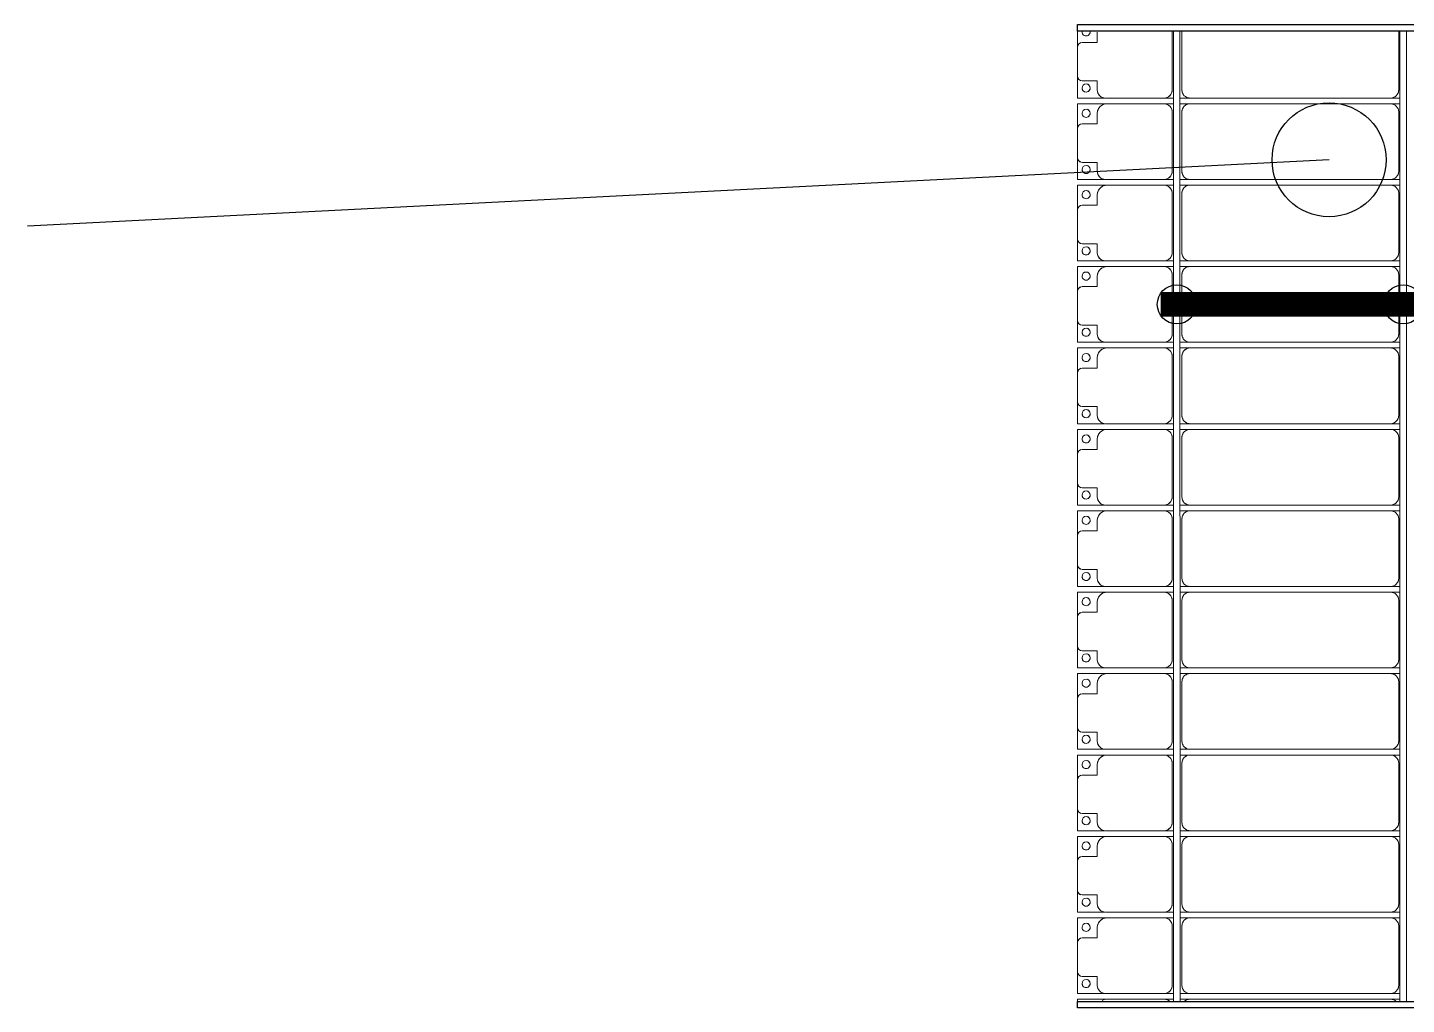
# Model space of a CAD drawing. Header units: millimetres. Extents: x -248177 to 167033, y 156986 to 268923.
# Drawn here: x -236168 to -227704, y 252440 to 258440 of the extents above; entities that cross this region are included whole.
import ezdxf

# ---------------------------------------------------------------- set-up
doc = ezdxf.new("R2010")
doc.units = ezdxf.units.MM
for name, color, linetype, lineweight in [('A-DETL-MBND', 5, 'Continuous', 9), ('A-GENM', 13, 'Continuous', 9), ('S-BEAM', 12, 'Continuous', 9)]:
    doc.layers.add(name, color=color, linetype=linetype, lineweight=lineweight)
for name, color, linetype in [('GC-BICH NEO', 6, 'Continuous'), ('GC-DAY NEO', 5, 'Continuous'), ('GC-HOP 40x60 GIA CUONG', 1, 'Continuous')]:
    doc.layers.add(name, color=color, linetype=linetype)

# ---------------------------------------------------------------- blocks, each defined once
blk = doc.blocks.new('Dải phao đi lại kèm đỡ invester - DẢI PHAO ĐI LẠI-17505-BỐ TRÍ KHUNG KẾT CẤU BÈ PIN 02')
at = {"layer": 'A-DETL-MBND', "color": 8}
for p, q in [((2673.4, 660.3), (2311.7, 660.3)), ((2723.4, 667.8), (2723.4, 610.3)), ((2723.4, 667.8), (2723.4, 610.3)), ((2723.4, -620.3), (2723.4, 610.3)), ((2758.4, 610.3), (2758.4, 667.8)), ((2758.4, 610.3), (2758.4, 667.8)), ((2758.4, 610.3), (2758.4, -620.3)), ((3173.4, 660.3), (2808.4, 660.3)), ((3223.4, 667.8), (3223.4, 610.3)), ((3223.4, 667.8), (3223.4, 610.3)), ((3223.4, -620.3), (3223.4, 610.3)), ((3258.4, 610.3), (3258.4, 667.8)), ((3258.4, 610.3), (3258.4, 667.8)), ((3258.4, 610.3), (3258.4, -620.3)), ((3673.4, 660.3), (3308.4, 660.3)), ((3723.4, 667.8), (3723.4, 610.3)), ((3723.4, 667.8), (3723.4, 610.3)), ((3723.4, -620.3), (3723.4, 610.3)), ((3758.4, 610.3), (3758.4, 667.8)), ((3758.4, 610.3), (3758.4, 667.8)), ((3758.4, 610.3), (3758.4, -620.3)), ((4173.4, 660.3), (3808.4, 660.3)), ((4223.4, 667.8), (4223.4, 610.3)), ((4223.4, 667.8), (4223.4, 610.3)), ((4223.4, -620.3), (4223.4, 610.3)), ((4258.4, 610.3), (4258.4, 667.8)), ((4258.4, 610.3), (4258.4, 667.8)), ((4258.4, 610.3), (4258.4, -620.3)), ((4673.4, 660.3), (4308.4, 660.3)), ((4723.4, 667.8), (4723.4, 610.3)), ((4723.4, 667.8), (4723.4, 610.3)), ((4723.4, -620.3), (4723.4, 610.3)), ((4758.4, 610.3), (4758.4, 667.8)), ((4758.4, 610.3), (4758.4, 667.8)), ((4758.4, 610.3), (4758.4, -620.3)), ((5173.4, 660.3), (4808.4, 660.3)), ((5223.4, 667.8), (5223.4, 610.3)), ((5223.4, 667.8), (5223.4, 610.3)), ((5223.4, -620.3), (5223.4, 610.3)), ((5258.4, 610.3), (5258.4, 667.8)), ((5258.4, 610.3), (5258.4, 667.8)), ((5258.4, 610.3), (5258.4, -620.3)), ((5673.4, 660.3), (5308.4, 660.3)), ((5723.4, 667.8), (5723.4, 610.3)), ((5723.4, 667.8), (5723.4, 610.3)), ((5723.4, -620.3), (5723.4, 610.3)), ((5758.4, 610.3), (5758.4, 667.8)), ((5758.4, 610.3), (5758.4, 667.8)), ((5758.4, 610.3), (5758.4, -620.3)), ((6173.4, 660.3), (5808.4, 660.3)), ((6223.4, 667.8), (6223.4, 610.3)), ((6223.4, 667.8), (6223.4, 610.3)), ((6223.4, -620.3), (6223.4, 610.3)), ((6258.4, 610.3), (6258.4, 667.8)), ((6258.4, 610.3), (6258.4, 667.8)), ((6258.4, 610.3), (6258.4, -620.3)), ((6673.4, 660.3), (6308.4, 660.3)), ((6723.4, 667.8), (6723.4, 610.3)), ((6723.4, 667.8), (6723.4, 610.3)), ((6723.4, -620.3), (6723.4, 610.3)), ((6758.4, 610.3), (6758.4, 667.8)), ((6758.4, 610.3), (6758.4, 667.8)), ((6758.4, 610.3), (6758.4, -620.3)), ((7173.4, 660.3), (6808.4, 660.3)), ((7223.4, 667.8), (7223.4, 610.3)), ((7223.4, 667.8), (7223.4, 610.3)), ((7223.4, -620.3), (7223.4, 610.3)), ((7258.4, 610.3), (7258.4, 667.8)), ((7258.4, 610.3), (7258.4, 667.8)), ((7258.4, 610.3), (7258.4, -620.3)), ((7673.4, 660.3), (7308.4, 660.3)), ((7723.4, 667.8), (7723.4, 610.3)), ((7723.4, 667.8), (7723.4, 610.3)), ((7723.4, -620.3), (7723.4, 610.3)), ((7758.4, 610.3), (7758.4, 667.8)), ((7758.4, 610.3), (7758.4, 667.8)), ((7758.4, 610.3), (7758.4, -620.3)), ((8173.4, 660.3), (7808.4, 660.3)), ((8223.4, 667.8), (8223.4, 610.3)), ((8223.4, 667.8), (8223.4, 610.3)), ((8223.4, -620.3), (8223.4, 610.3)), ((8258.4, 610.3), (8258.4, 667.8)), ((8258.4, 610.3), (8258.4, 667.8)), ((8258.4, 610.3), (8258.4, -620.3)), ((2311.7, -670.3), (2673.4, -670.3)), ((2723.4, -620.3), (2723.4, -682.2)), ((2723.4, -620.3), (2723.4, -682.2)), ((2758.4, -682.2), (2758.4, -620.3)), ((2758.4, -682.2), (2758.4, -620.3)), ((2808.4, -670.3), (3173.4, -670.3)), ((3223.4, -620.3), (3223.4, -682.2)), ((3223.4, -620.3), (3223.4, -682.2)), ((3258.4, -682.2), (3258.4, -620.3)), ((3258.4, -682.2), (3258.4, -620.3)), ((3308.4, -670.3), (3673.4, -670.3)), ((3723.4, -620.3), (3723.4, -682.2)), ((3723.4, -620.3), (3723.4, -682.2)), ((3758.4, -682.2), (3758.4, -620.3)), ((3758.4, -682.2), (3758.4, -620.3)), ((3808.4, -670.3), (4173.4, -670.3)), ((4223.4, -620.3), (4223.4, -682.2)), ((4223.4, -620.3), (4223.4, -682.2)), ((4258.4, -682.2), (4258.4, -620.3)), ((4258.4, -682.2), (4258.4, -620.3)), ((4308.4, -670.3), (4673.4, -670.3)), ((4723.4, -620.3), (4723.4, -682.2)), ((4723.4, -620.3), (4723.4, -682.2)), ((4758.4, -682.2), (4758.4, -620.3)), ((4758.4, -682.2), (4758.4, -620.3)), ((4808.4, -670.3), (5173.4, -670.3)), ((5223.4, -620.3), (5223.4, -682.2)), ((5223.4, -620.3), (5223.4, -682.2)), ((5258.4, -682.2), (5258.4, -620.3)), ((5258.4, -682.2), (5258.4, -620.3)), ((5308.4, -670.3), (5673.4, -670.3)), ((5723.4, -620.3), (5723.4, -682.2)), ((5723.4, -620.3), (5723.4, -682.2)), ((5758.4, -682.2), (5758.4, -620.3)), ((5758.4, -682.2), (5758.4, -620.3)), ((5808.4, -670.3), (6173.4, -670.3)), ((6223.4, -620.3), (6223.4, -682.2)), ((6223.4, -620.3), (6223.4, -682.2)), ((6258.4, -682.2), (6258.4, -620.3)), ((6258.4, -682.2), (6258.4, -620.3)), ((6308.4, -670.3), (6673.4, -670.3)), ((6723.4, -620.3), (6723.4, -682.2)), ((6723.4, -620.3), (6723.4, -682.2)), ((6758.4, -682.2), (6758.4, -620.3)), ((6758.4, -682.2), (6758.4, -620.3)), ((6808.4, -670.3), (7173.4, -670.3)), ((7223.4, -620.3), (7223.4, -682.2)), ((7223.4, -620.3), (7223.4, -682.2)), ((7258.4, -682.2), (7258.4, -620.3)), ((7258.4, -682.2), (7258.4, -620.3)), ((7308.4, -670.3), (7673.4, -670.3)), ((7723.4, -620.3), (7723.4, -682.2)), ((7723.4, -620.3), (7723.4, -682.2)), ((7758.4, -682.2), (7758.4, -620.3)), ((7758.4, -682.2), (7758.4, -620.3)), ((7808.4, -670.3), (8173.4, -670.3)), ((8223.4, -620.3), (8223.4, -682.2)), ((8223.4, -620.3), (8223.4, -682.2)), ((8258.4, -682.2), (8258.4, -620.3)), ((8258.4, -682.2), (8258.4, -620.3)), ((2673.4, -729.7), (2311.7, -729.7)), ((2723.4, -722.2), (2723.4, -779.7)), ((2723.4, -722.2), (2723.4, -779.7)), ((2758.4, -779.7), (2758.4, -722.2)), ((2758.4, -779.7), (2758.4, -722.2)), ((3173.4, -729.7), (2808.4, -729.7)), ((3223.4, -722.2), (3223.4, -779.7)), ((3223.4, -722.2), (3223.4, -779.7)), ((3258.4, -779.7), (3258.4, -722.2)), ((3258.4, -779.7), (3258.4, -722.2)), ((3673.4, -729.7), (3308.4, -729.7)), ((3723.4, -722.2), (3723.4, -779.7)), ((3723.4, -722.2), (3723.4, -779.7)), ((3758.4, -779.7), (3758.4, -722.2)), ((3758.4, -779.7), (3758.4, -722.2)), ((4173.4, -729.7), (3808.4, -729.7)), ((4223.4, -722.2), (4223.4, -779.7)), ((4223.4, -722.2), (4223.4, -779.7)), ((4258.4, -779.7), (4258.4, -722.2)), ((4258.4, -779.7), (4258.4, -722.2)), ((4673.4, -729.7), (4308.4, -729.7)), ((4723.4, -722.2), (4723.4, -779.7)), ((4723.4, -722.2), (4723.4, -779.7)), ((4758.4, -779.7), (4758.4, -722.2)), ((4758.4, -779.7), (4758.4, -722.2)), ((5173.4, -729.7), (4808.4, -729.7)), ((5223.4, -722.2), (5223.4, -779.7)), ((5223.4, -722.2), (5223.4, -779.7)), ((5258.4, -779.7), (5258.4, -722.2)), ((5258.4, -779.7), (5258.4, -722.2)), ((5673.4, -729.7), (5308.4, -729.7)), ((5723.4, -722.2), (5723.4, -779.7)), ((5723.4, -722.2), (5723.4, -779.7)), ((5758.4, -779.7), (5758.4, -722.2)), ((5758.4, -779.7), (5758.4, -722.2)), ((6173.4, -729.7), (5808.4, -729.7)), ((6223.4, -722.2), (6223.4, -779.7)), ((6223.4, -722.2), (6223.4, -779.7)), ((6258.4, -779.7), (6258.4, -722.2)), ((6258.4, -779.7), (6258.4, -722.2)), ((6673.4, -729.7), (6308.4, -729.7)), ((6723.4, -722.2), (6723.4, -779.7)), ((6723.4, -722.2), (6723.4, -779.7)), ((6758.4, -779.7), (6758.4, -722.2)), ((6758.4, -779.7), (6758.4, -722.2)), ((7173.4, -729.7), (6808.4, -729.7)), ((7223.4, -722.2), (7223.4, -779.7)), ((7223.4, -722.2), (7223.4, -779.7)), ((7258.4, -779.7), (7258.4, -722.2)), ((7258.4, -779.7), (7258.4, -722.2)), ((7673.4, -729.7), (7308.4, -729.7)), ((7723.4, -722.2), (7723.4, -779.7)), ((7723.4, -722.2), (7723.4, -779.7)), ((7758.4, -779.7), (7758.4, -722.2)), ((7758.4, -779.7), (7758.4, -722.2)), ((8173.4, -729.7), (7808.4, -729.7)), ((8223.4, -722.2), (8223.4, -779.7)), ((8223.4, -722.2), (8223.4, -779.7)), ((8258.4, -779.7), (8258.4, -722.2)), ((8258.4, -779.7), (8258.4, -722.2)), ((2723.4, -1139.7), (2723.4, -779.7)), ((2758.4, -779.7), (2758.4, -1129.7)), ((3223.4, -1139.7), (3223.4, -779.7)), ((3258.4, -779.7), (3258.4, -1129.7)), ((3723.4, -1139.7), (3723.4, -779.7)), ((3758.4, -779.7), (3758.4, -1129.7)), ((4223.4, -1139.7), (4223.4, -779.7)), ((4258.4, -779.7), (4258.4, -1129.7)), ((4723.4, -1139.7), (4723.4, -779.7)), ((4758.4, -779.7), (4758.4, -1129.7)), ((5223.4, -1139.7), (5223.4, -779.7)), ((5258.4, -779.7), (5258.4, -1129.7)), ((5723.4, -1139.7), (5723.4, -779.7)), ((5758.4, -779.7), (5758.4, -1129.7)), ((6223.4, -1139.7), (6223.4, -779.7)), ((6258.4, -779.7), (6258.4, -1129.7)), ((6723.4, -1139.7), (6723.4, -779.7)), ((6758.4, -779.7), (6758.4, -1129.7)), ((7223.4, -1139.7), (7223.4, -779.7)), ((7258.4, -779.7), (7258.4, -1129.7)), ((7723.4, -1139.7), (7723.4, -779.7)), ((7758.4, -779.7), (7758.4, -1129.7)), ((8223.4, -1139.7), (8223.4, -779.7)), ((8258.4, -779.7), (8258.4, -1129.7)), ((2723.4, -1143.5), (2723.4, -1312.2)), ((2723.4, -1312.2), (2723.4, -1143.5)), ((2758.4, -1312.2), (2758.4, -1129.7)), ((2758.4, -1129.7), (2758.4, -1312.2)), ((3223.4, -1143.5), (3223.4, -1312.2)), ((3223.4, -1312.2), (3223.4, -1143.5)), ((3258.4, -1312.2), (3258.4, -1129.7)), ((3258.4, -1129.7), (3258.4, -1312.2)), ((3723.4, -1143.5), (3723.4, -1312.2)), ((3723.4, -1312.2), (3723.4, -1143.5)), ((3758.4, -1312.2), (3758.4, -1129.7)), ((3758.4, -1129.7), (3758.4, -1312.2)), ((4223.4, -1143.5), (4223.4, -1312.2)), ((4223.4, -1312.2), (4223.4, -1143.5)), ((4258.4, -1312.2), (4258.4, -1129.7)), ((4258.4, -1129.7), (4258.4, -1312.2)), ((4723.4, -1143.5), (4723.4, -1312.2)), ((4723.4, -1312.2), (4723.4, -1143.5)), ((4758.4, -1312.2), (4758.4, -1129.7)), ((4758.4, -1129.7), (4758.4, -1312.2)), ((5223.4, -1143.5), (5223.4, -1312.2)), ((5223.4, -1312.2), (5223.4, -1143.5)), ((5258.4, -1312.2), (5258.4, -1129.7)), ((5258.4, -1129.7), (5258.4, -1312.2)), ((5723.4, -1143.5), (5723.4, -1312.2)), ((5723.4, -1312.2), (5723.4, -1143.5)), ((5758.4, -1312.2), (5758.4, -1129.7)), ((5758.4, -1129.7), (5758.4, -1312.2)), ((6223.4, -1143.5), (6223.4, -1312.2)), ((6223.4, -1312.2), (6223.4, -1143.5)), ((6258.4, -1312.2), (6258.4, -1129.7)), ((6258.4, -1129.7), (6258.4, -1312.2)), ((6723.4, -1143.6), (6723.4, -1312.2)), ((6723.4, -1312.2), (6723.4, -1143.6)), ((6758.4, -1312.2), (6758.4, -1129.7)), ((6758.4, -1129.7), (6758.4, -1312.2)), ((7223.4, -1143.6), (7223.4, -1312.2)), ((7223.4, -1312.2), (7223.4, -1143.6)), ((7258.4, -1312.2), (7258.4, -1129.7)), ((7258.4, -1129.7), (7258.4, -1312.2)), ((7723.4, -1143.6), (7723.4, -1312.2)), ((7723.4, -1312.2), (7723.4, -1143.6)), ((7758.4, -1312.2), (7758.4, -1129.7)), ((7758.4, -1129.7), (7758.4, -1312.2)), ((8223.4, -1143.6), (8223.4, -1312.2)), ((8223.4, -1312.2), (8223.4, -1143.6)), ((8258.4, -1312.2), (8258.4, -1129.7)), ((8258.4, -1129.7), (8258.4, -1312.2)), ((2318.4, -1189.7), (2381.8, -1189.7)), ((2381.8, -1189.7), (2381.8, -1282.2)), ((2618.2, -1282.2), (2618.2, -1189.7)), ((2618.2, -1189.7), (2673.4, -1189.7)), ((2818.4, -1189.7), (2881.8, -1189.7)), ((2881.8, -1189.7), (2881.8, -1282.2)), ((3118.2, -1282.2), (3118.2, -1189.7)), ((3118.2, -1189.7), (3173.4, -1189.7)), ((3318.4, -1189.7), (3381.8, -1189.7)), ((3381.8, -1189.7), (3381.8, -1282.2)), ((3618.2, -1282.2), (3618.2, -1189.7)), ((3618.2, -1189.7), (3673.4, -1189.7)), ((3818.4, -1189.7), (3881.8, -1189.7)), ((3881.8, -1189.7), (3881.8, -1282.2)), ((4118.2, -1282.2), (4118.2, -1189.7)), ((4118.2, -1189.7), (4173.4, -1189.7)), ((4318.4, -1189.7), (4381.8, -1189.7)), ((4381.8, -1189.7), (4381.8, -1282.2)), ((4618.2, -1282.2), (4618.2, -1189.7)), ((4618.2, -1189.7), (4673.4, -1189.7)), ((4818.4, -1189.7), (4881.8, -1189.7)), ((4881.8, -1189.7), (4881.8, -1282.2)), ((5118.2, -1282.2), (5118.2, -1189.7)), ((5118.2, -1189.7), (5173.4, -1189.7)), ((5318.4, -1189.7), (5381.8, -1189.7)), ((5381.8, -1189.7), (5381.8, -1282.2)), ((5618.2, -1282.2), (5618.2, -1189.7)), ((5618.2, -1189.7), (5673.4, -1189.7)), ((5818.4, -1189.7), (5881.8, -1189.7)), ((5881.8, -1189.7), (5881.8, -1282.2)), ((6118.2, -1282.2), (6118.2, -1189.7)), ((6118.2, -1189.7), (6173.4, -1189.7)), ((6318.4, -1189.7), (6381.8, -1189.7)), ((6381.8, -1189.7), (6381.8, -1282.2)), ((6618.2, -1282.2), (6618.2, -1189.7)), ((6618.2, -1189.7), (6673.4, -1189.7)), ((6818.4, -1189.7), (6881.8, -1189.7)), ((6881.8, -1189.7), (6881.8, -1282.2)), ((7118.2, -1282.2), (7118.2, -1189.7)), ((7118.2, -1189.7), (7173.4, -1189.7)), ((7318.4, -1189.7), (7381.8, -1189.7)), ((7381.8, -1189.7), (7381.8, -1282.2)), ((7618.2, -1282.2), (7618.2, -1189.7)), ((7618.2, -1189.7), (7673.4, -1189.7)), ((7818.4, -1189.7), (7881.8, -1189.7)), ((7881.8, -1189.7), (7881.8, -1282.2)), ((8118.2, -1282.2), (8118.2, -1189.7)), ((8118.2, -1189.7), (8173.4, -1189.7)), ((2411.8, -1312.2), (2311.7, -1312.2)), ((2311.7, -1312.2), (2411.8, -1312.2)), ((2411.8, -1312.2), (2588.2, -1312.2)), ((2723.4, -1312.2), (2588.2, -1312.2)), ((2588.2, -1312.2), (2723.4, -1312.2)), ((2911.8, -1312.2), (2758.4, -1312.2)), ((2758.4, -1312.2), (2911.8, -1312.2)), ((2911.8, -1312.2), (3088.2, -1312.2)), ((3223.4, -1312.2), (3088.2, -1312.2)), ((3088.2, -1312.2), (3223.4, -1312.2)), ((3411.8, -1312.2), (3258.4, -1312.2)), ((3258.4, -1312.2), (3411.8, -1312.2)), ((3411.8, -1312.2), (3588.2, -1312.2)), ((3723.4, -1312.2), (3588.2, -1312.2)), ((3588.2, -1312.2), (3723.4, -1312.2)), ((3911.8, -1312.2), (3758.4, -1312.2)), ((3758.4, -1312.2), (3911.8, -1312.2)), ((3911.8, -1312.2), (4088.2, -1312.2)), ((4223.4, -1312.2), (4088.2, -1312.2)), ((4088.2, -1312.2), (4223.4, -1312.2)), ((4411.8, -1312.2), (4258.4, -1312.2)), ((4258.4, -1312.2), (4411.8, -1312.2)), ((4411.8, -1312.2), (4588.2, -1312.2)), ((4723.4, -1312.2), (4588.2, -1312.2)), ((4588.2, -1312.2), (4723.4, -1312.2)), ((4911.8, -1312.2), (4758.4, -1312.2)), ((4758.4, -1312.2), (4911.8, -1312.2)), ((4911.8, -1312.2), (5088.2, -1312.2)), ((5223.4, -1312.2), (5088.2, -1312.2)), ((5088.2, -1312.2), (5223.4, -1312.2)), ((5411.8, -1312.2), (5258.4, -1312.2)), ((5258.4, -1312.2), (5411.8, -1312.2)), ((5411.8, -1312.2), (5588.2, -1312.2)), ((5723.4, -1312.2), (5592.8, -1312.2)), ((5592.8, -1312.2), (5723.4, -1312.2)), ((5911.8, -1312.2), (5758.4, -1312.2)), ((5758.4, -1312.2), (5911.8, -1312.2)), ((5911.8, -1312.2), (6088.2, -1312.2)), ((6223.4, -1312.2), (6088.2, -1312.2)), ((6088.2, -1312.2), (6223.4, -1312.2)), ((6411.8, -1312.2), (6258.4, -1312.2)), ((6258.4, -1312.2), (6411.8, -1312.2)), ((6411.8, -1312.2), (6588.2, -1312.2)), ((6723.4, -1312.2), (6588.2, -1312.2)), ((6588.2, -1312.2), (6723.4, -1312.2)), ((6911.8, -1312.2), (6758.4, -1312.2)), ((6758.4, -1312.2), (6911.8, -1312.2)), ((6911.8, -1312.2), (7088.2, -1312.2)), ((7223.4, -1312.2), (7088.2, -1312.2)), ((7088.2, -1312.2), (7223.4, -1312.2)), ((7411.8, -1312.2), (7258.4, -1312.2)), ((7258.4, -1312.2), (7411.8, -1312.2)), ((7411.8, -1312.2), (7588.2, -1312.2)), ((7723.4, -1312.2), (7588.2, -1312.2)), ((7588.2, -1312.2), (7723.4, -1312.2)), ((7911.8, -1312.2), (7758.4, -1312.2)), ((7758.4, -1312.2), (7911.8, -1312.2)), ((7911.8, -1312.2), (8088.2, -1312.2)), ((8223.4, -1312.2), (8088.2, -1312.2)), ((8088.2, -1312.2), (8223.4, -1312.2)), ((8271.7, -1312.2), (8258.4, -1312.2)), ((8258.4, -1312.2), (8271.7, -1312.2))]:
    blk.add_line(p, q, dxfattribs=at)
for centre, radius, start, end in [((2673.4, 610.3), 50, 360, 90), ((2673.4, 610.3), 50, 60, 90), ((2673.4, 610.3), 50, 15, 30), ((2808.4, 610.3), 50, 90, 180), ((2808.4, 610.3), 50, 150, 180), ((2808.4, 610.3), 50, 105, 120), ((3173.4, 610.3), 50, 360, 90), ((3173.4, 610.3), 50, 60, 90), ((3173.4, 610.3), 50, 15, 30), ((3308.4, 610.3), 50, 90, 180), ((3308.4, 610.3), 50, 150, 180), ((3308.4, 610.3), 50, 105, 120), ((3673.4, 610.3), 50, 360, 90), ((3673.4, 610.3), 50, 60, 90), ((3673.4, 610.3), 50, 15, 30), ((3808.4, 610.3), 50, 90, 180), ((3808.4, 610.3), 50, 150, 180), ((3808.4, 610.3), 50, 105, 120), ((4173.4, 610.3), 50, 360, 90), ((4173.4, 610.3), 50, 60, 90), ((4173.4, 610.3), 50, 15, 30), ((4308.4, 610.3), 50, 90, 180), ((4308.4, 610.3), 50, 150, 180), ((4308.4, 610.3), 50, 105, 120), ((4673.4, 610.3), 50, 360, 90), ((4673.4, 610.3), 50, 60, 90), ((4673.4, 610.3), 50, 15, 30), ((4808.4, 610.3), 50, 90, 180), ((4808.4, 610.3), 50, 150, 180), ((4808.4, 610.3), 50, 105, 120), ((5173.4, 610.3), 50, 360, 90), ((5173.4, 610.3), 50, 60, 90), ((5173.4, 610.3), 50, 15, 30), ((5308.4, 610.3), 50, 90, 180), ((5308.4, 610.3), 50, 150, 180), ((5308.4, 610.3), 50, 105, 120), ((5673.4, 610.3), 50, 360, 90), ((5673.4, 610.3), 50, 60, 90), ((5673.4, 610.3), 50, 15, 30), ((5808.4, 610.3), 50, 90, 180), ((5808.4, 610.3), 50, 150, 180), ((5808.4, 610.3), 50, 105, 120), ((6173.4, 610.3), 50, 360, 90), ((6173.4, 610.3), 50, 60, 90), ((6173.4, 610.3), 50, 15, 30), ((6308.4, 610.3), 50, 90, 180), ((6308.4, 610.3), 50, 150, 180), ((6308.4, 610.3), 50, 105, 120), ((6673.4, 610.3), 50, 360, 90), ((6673.4, 610.3), 50, 60, 90), ((6673.4, 610.3), 50, 15, 30), ((6808.4, 610.3), 50, 90, 180), ((6808.4, 610.3), 50, 150, 180), ((6808.4, 610.3), 50, 105, 120), ((7173.4, 610.3), 50, 360, 90), ((7173.4, 610.3), 50, 60, 90), ((7173.4, 610.3), 50, 15, 30), ((7308.4, 610.3), 50, 90, 180), ((7308.4, 610.3), 50, 150, 180), ((7308.4, 610.3), 50, 105, 120), ((7673.4, 610.3), 50, 360, 90), ((7673.4, 610.3), 50, 60, 90), ((7673.4, 610.3), 50, 15, 30), ((7808.4, 610.3), 50, 90, 180), ((7808.4, 610.3), 50, 150, 180), ((7808.4, 610.3), 50, 105, 120), ((8173.4, 610.3), 50, 360, 90), ((8173.4, 610.3), 50, 60, 90), ((8173.4, 610.3), 50, 15, 30), ((8308.4, 610.3), 50, 135, 180), ((8308.4, 610.3), 50, 150, 180), ((2673.4, -620.3), 50, 270, 0), ((2673.4, -620.3), 50, 270, 300), ((2673.4, -620.3), 50, 330, 0), ((2808.4, -620.3), 50, 180, 270), ((2808.4, -620.3), 50, 195, 225), ((2808.4, -620.3), 50, 240, 270), ((3173.4, -620.3), 50, 270, 0), ((3173.4, -620.3), 50, 270, 300), ((3173.4, -620.3), 50, 330, 0), ((3308.4, -620.3), 50, 180, 270), ((3308.4, -620.3), 50, 195, 225), ((3308.4, -620.3), 50, 240, 270), ((3673.4, -620.3), 50, 270, 0), ((3673.4, -620.3), 50, 270, 300), ((3673.4, -620.3), 50, 330, 0), ((3808.4, -620.3), 50, 180, 270), ((3808.4, -620.3), 50, 195, 225), ((3808.4, -620.3), 50, 240, 255), ((3808.4, -620.3), 50, 257.67421, 270), ((4173.4, -620.3), 50, 270, 0), ((4173.4, -620.3), 50, 270, 300), ((4173.4, -620.3), 50, 330, 0), ((4308.4, -620.3), 50, 180, 270), ((4308.4, -620.3), 50, 195, 225), ((4308.4, -620.3), 50, 240, 270), ((4673.4, -620.3), 50, 270, 360), ((4673.4, -620.3), 50, 270, 300), ((4673.4, -620.3), 50, 330, 0), ((4808.4, -620.3), 50, 180, 270), ((4808.4, -620.3), 50, 195, 225), ((4808.4, -620.3), 50, 240, 270), ((5173.4, -620.3), 50, 270, 0), ((5173.4, -620.3), 50, 270, 300), ((5173.4, -620.3), 50, 330, 0), ((5308.4, -620.3), 50, 180, 270), ((5308.4, -620.3), 50, 195, 225), ((5308.4, -620.3), 50, 240, 270), ((5673.4, -620.3), 50, 270, 0), ((5673.4, -620.3), 50, 270, 300), ((5673.4, -620.3), 50, 330, 0), ((5808.4, -620.3), 50, 180, 270), ((5808.4, -620.3), 50, 195, 225), ((5808.4, -620.3), 50, 240, 270), ((6173.4, -620.3), 50, 270, 0), ((6173.4, -620.3), 50, 270, 300), ((6173.4, -620.3), 50, 330, 0), ((6308.4, -620.3), 50, 180, 270), ((6308.4, -620.3), 50, 195, 225), ((6308.4, -620.3), 50, 240, 270), ((6673.4, -620.3), 50, 270, 0), ((6673.4, -620.3), 50, 270, 300), ((6673.4, -620.3), 50, 330, 0), ((6808.4, -620.3), 50, 180, 270), ((6808.4, -620.3), 50, 195, 225), ((6808.4, -620.3), 50, 240, 270), ((7173.4, -620.3), 50, 270, 0), ((7173.4, -620.3), 50, 270, 300), ((7173.4, -620.3), 50, 330, 0), ((7308.4, -620.3), 50, 180, 270), ((7308.4, -620.3), 50, 195, 225), ((7308.4, -620.3), 50, 240, 270), ((7673.4, -620.3), 50, 270, 0), ((7673.4, -620.3), 50, 270, 300), ((7673.4, -620.3), 50, 330, 0), ((7808.4, -620.3), 50, 180, 270), ((7808.4, -620.3), 50, 195, 225), ((7808.4, -620.3), 50, 240, 270), ((8173.4, -620.3), 50, 270, 0), ((8173.4, -620.3), 50, 270, 300), ((8173.4, -620.3), 50, 330, 360), ((8308.4, -620.3), 50, 180, 225), ((8308.4, -620.3), 50, 195, 225), ((2673.4, -779.7), 50, 360, 90), ((2673.4, -779.7), 50, 15, 90), ((2808.4, -779.7), 50, 90, 180), ((2808.4, -779.7), 50, 90, 165), ((3173.4, -779.7), 50, 360, 90), ((3173.4, -779.7), 50, 15, 90), ((3308.4, -779.7), 50, 90, 180), ((3308.4, -779.7), 50, 90, 165), ((3673.4, -779.7), 50, 360, 90), ((3673.4, -779.7), 50, 15, 90), ((3808.4, -779.7), 50, 90, 180), ((3808.4, -779.7), 50, 90, 165), ((4173.4, -779.7), 50, 360, 90), ((4173.4, -779.7), 50, 15, 90), ((4308.4, -779.7), 50, 90, 180), ((4308.4, -779.7), 50, 90, 165), ((4673.4, -779.7), 50, 360, 90), ((4673.4, -779.7), 50, 15, 90), ((4808.4, -779.7), 50, 90, 180), ((4808.4, -779.7), 50, 90, 165), ((5173.4, -779.7), 50, 360, 90), ((5173.4, -779.7), 50, 15, 90), ((5308.4, -779.7), 50, 90, 180), ((5308.4, -779.7), 50, 90, 165), ((5673.4, -779.7), 50, 360, 90), ((5673.4, -779.7), 50, 15, 90), ((5808.4, -779.7), 50, 90, 180), ((5808.4, -779.7), 50, 90, 165), ((6173.4, -779.7), 50, 360, 90), ((6173.4, -779.7), 50, 15, 90), ((6308.4, -779.7), 50, 90, 180), ((6308.4, -779.7), 50, 90, 165), ((6673.4, -779.7), 50, 360, 90), ((6673.4, -779.7), 50, 15, 90), ((6808.4, -779.7), 50, 90, 180), ((6808.4, -779.7), 50, 90, 165), ((7173.4, -779.7), 50, 360, 90), ((7173.4, -779.7), 50, 15, 90), ((7308.4, -779.7), 50, 90, 180), ((7308.4, -779.7), 50, 90, 165), ((7673.4, -779.7), 50, 360, 90), ((7673.4, -779.7), 50, 15, 90), ((7808.4, -779.7), 50, 90, 180), ((7808.4, -779.7), 50, 90, 165), ((8173.4, -779.7), 50, 360, 90), ((8173.4, -779.7), 50, 15, 90), ((8308.4, -779.7), 50, 135, 180), ((8308.4, -779.7), 50, 135, 165), ((2673.4, -1139.7), 50, 270, 360), ((2673.4, -1139.7), 50, 270, 345), ((2818.4, -1129.7), 60, 180, 270), ((2818.4, -1129.7), 60, 210, 270), ((3173.4, -1139.7), 50, 270, 360), ((3173.4, -1139.7), 50, 270, 345), ((3318.4, -1129.7), 60, 180, 270), ((3318.4, -1129.7), 60, 210, 270), ((3673.4, -1139.7), 50, 270, 360), ((3673.4, -1139.7), 50, 270, 345), ((3818.4, -1129.7), 60, 180, 270), ((3818.4, -1129.7), 60, 210, 270), ((4173.4, -1139.7), 50, 270, 360), ((4173.4, -1139.7), 50, 270, 345), ((4318.4, -1129.7), 60, 180, 270), ((4318.4, -1129.7), 60, 210, 270), ((4673.4, -1139.7), 50, 270, 360), ((4673.4, -1139.7), 50, 270, 345), ((4818.4, -1129.7), 60, 180, 270), ((4818.4, -1129.7), 60, 210, 270), ((5173.4, -1139.7), 50, 270, 360), ((5173.4, -1139.7), 50, 270, 345), ((5318.4, -1129.7), 60, 180, 270), ((5318.4, -1129.7), 60, 210, 270), ((5673.4, -1139.7), 50, 270, 360), ((5673.4, -1139.7), 50, 270, 345), ((5818.4, -1129.7), 60, 180, 270), ((5818.4, -1129.7), 60, 210, 270), ((6173.4, -1139.7), 50, 270, 360), ((6173.4, -1139.7), 50, 270, 345), ((6318.4, -1129.7), 60, 180, 270), ((6318.4, -1129.7), 60, 210, 270), ((6673.4, -1139.7), 50, 270, 0), ((6673.4, -1139.7), 50, 270, 345), ((6818.4, -1129.7), 60, 180, 270), ((6818.4, -1129.7), 60, 210, 270), ((7173.4, -1139.7), 50, 270, 360), ((7173.4, -1139.7), 50, 270, 345), ((7318.4, -1129.7), 60, 180, 270), ((7318.4, -1129.7), 60, 210, 270), ((7673.4, -1139.7), 50, 270, 360), ((7673.4, -1139.7), 50, 270, 345), ((7818.4, -1129.7), 60, 180, 270), ((7818.4, -1129.7), 60, 210, 270), ((8173.4, -1139.7), 50, 270, 360), ((8173.4, -1139.7), 50, 270, 345), ((8318.4, -1129.7), 60, 180, 210), ((2316.8, -1258.6), 25, 90, 105), ((2316.8, -1258.6), 25, 90, 105), ((2316.8, -1258.6), 25, 270, 90), ((2316.8, -1258.6), 25, 60, 90), ((2316.8, -1258.6), 25, 270, 30), ((2661.8, -1258.6), 25, 90, 270), ((2661.8, -1258.6), 25, 180, 270), ((2661.8, -1258.6), 25, 90, 165), ((2661.8, -1258.6), 25, 270, 90), ((2661.8, -1258.6), 25, 15, 90), ((2661.8, -1258.6), 25, 270, 360), ((2816.8, -1258.6), 25, 90, 270), ((2816.8, -1258.6), 25, 180, 270), ((2816.8, -1258.6), 25, 90, 165), ((2816.8, -1258.6), 25, 270, 90), ((2816.8, -1258.6), 25, 60, 90), ((2816.8, -1258.6), 25, 270, 30), ((3161.8, -1258.6), 25, 90, 270), ((3161.8, -1258.6), 25, 180, 270), ((3161.8, -1258.6), 25, 90, 165), ((3161.8, -1258.6), 25, 270, 90), ((3161.8, -1258.6), 25, 15, 90), ((3161.8, -1258.6), 25, 270, 360), ((3316.8, -1258.6), 25, 90, 270), ((3316.8, -1258.6), 25, 180, 270), ((3316.8, -1258.6), 25, 90, 165), ((3316.8, -1258.6), 25, 270, 90), ((3316.8, -1258.6), 25, 60, 90), ((3316.8, -1258.6), 25, 270, 30), ((3661.8, -1258.6), 25, 90, 270), ((3661.8, -1258.6), 25, 180, 270), ((3661.8, -1258.6), 25, 90, 165), ((3661.8, -1258.6), 25, 270, 90), ((3661.8, -1258.6), 25, 15, 90), ((3661.8, -1258.6), 25, 270, 360), ((3816.8, -1258.6), 25, 90, 270), ((3816.8, -1258.6), 25, 180, 270), ((3816.8, -1258.6), 25, 90, 165), ((3816.8, -1258.6), 25, 270, 90), ((3816.8, -1258.6), 25, 60, 90), ((3816.8, -1258.6), 25, 270, 30), ((4161.8, -1258.6), 25, 90, 270), ((4161.8, -1258.6), 25, 180, 270), ((4161.8, -1258.6), 25, 90, 165), ((4161.8, -1258.6), 25, 270, 90), ((4161.8, -1258.6), 25, 15, 90), ((4161.8, -1258.6), 25, 270, 0), ((4316.8, -1258.6), 25, 90, 270), ((4316.8, -1258.6), 25, 180, 270), ((4316.8, -1258.6), 25, 90, 165), ((4316.8, -1258.6), 25, 270, 90), ((4316.8, -1258.6), 25, 60, 90), ((4316.8, -1258.6), 25, 270, 30), ((4661.8, -1258.6), 25, 90, 270), ((4661.8, -1258.6), 25, 180, 270), ((4661.8, -1258.6), 25, 90, 165), ((4661.8, -1258.6), 25, 270, 90), ((4661.8, -1258.6), 25, 15, 90), ((4661.8, -1258.6), 25, 270, 0), ((4816.8, -1258.6), 25, 90, 270), ((4816.8, -1258.6), 25, 180, 270), ((4816.8, -1258.6), 25, 90, 165), ((4816.8, -1258.6), 25, 270, 90), ((4816.8, -1258.6), 25, 60, 90), ((4816.8, -1258.6), 25, 270, 30), ((5161.8, -1258.6), 25, 90, 270), ((5161.8, -1258.6), 25, 180, 270), ((5161.8, -1258.6), 25, 90, 165), ((5161.8, -1258.6), 25, 270, 90), ((5161.8, -1258.6), 25, 15, 90), ((5161.8, -1258.6), 25, 270, 0), ((5316.8, -1258.6), 25, 90, 270), ((5316.8, -1258.6), 25, 180, 270), ((5316.8, -1258.6), 25, 90, 165), ((5316.8, -1258.6), 25, 270, 90), ((5316.8, -1258.6), 25, 60, 90), ((5316.8, -1258.6), 25, 270, 30), ((5661.8, -1258.6), 25, 90, 270), ((5661.8, -1258.6), 25, 180, 270), ((5661.8, -1258.6), 25, 90, 165), ((5661.8, -1258.6), 25, 270, 90), ((5661.8, -1258.6), 25, 15, 90), ((5661.8, -1258.6), 25, 270, 0), ((5816.8, -1258.6), 25, 90, 270), ((5816.8, -1258.6), 25, 180, 270), ((5816.8, -1258.6), 25, 90, 165), ((5816.8, -1258.6), 25, 270, 90), ((5816.8, -1258.6), 25, 60, 90), ((5816.8, -1258.6), 25, 270, 30), ((6161.8, -1258.6), 25, 90, 270), ((6161.8, -1258.6), 25, 180, 270), ((6161.8, -1258.6), 25, 90, 165), ((6161.8, -1258.6), 25, 270, 90), ((6161.8, -1258.6), 25, 15, 90), ((6161.8, -1258.6), 25, 270, 360), ((6316.8, -1258.6), 25, 90, 270), ((6316.8, -1258.6), 25, 180, 270), ((6316.8, -1258.6), 25, 90, 165), ((6316.8, -1258.6), 25, 270, 90), ((6316.8, -1258.6), 25, 60, 90), ((6316.8, -1258.6), 25, 270, 30), ((6661.8, -1258.6), 25, 90, 270), ((6661.8, -1258.6), 25, 180, 270), ((6661.8, -1258.6), 25, 90, 165), ((6661.8, -1258.6), 25, 270, 90), ((6661.8, -1258.6), 25, 15, 90), ((6661.8, -1258.6), 25, 270, 0), ((6816.8, -1258.6), 25, 90, 270), ((6816.8, -1258.6), 25, 180, 270), ((6816.8, -1258.6), 25, 90, 165), ((6816.8, -1258.6), 25, 270, 90), ((6816.8, -1258.6), 25, 60, 90), ((6816.8, -1258.6), 25, 270, 30), ((7161.8, -1258.6), 25, 90, 270), ((7161.8, -1258.6), 25, 180, 270), ((7161.8, -1258.6), 25, 90, 165), ((7161.8, -1258.6), 25, 270, 90), ((7161.8, -1258.6), 25, 15, 90), ((7161.8, -1258.6), 25, 270, 0), ((7316.8, -1258.6), 25, 90, 270), ((7316.8, -1258.6), 25, 180, 270), ((7316.8, -1258.6), 25, 90, 165), ((7316.8, -1258.6), 25, 270, 90), ((7316.8, -1258.6), 25, 60, 90), ((7316.8, -1258.6), 25, 270, 30), ((7661.8, -1258.6), 25, 90, 270), ((7661.8, -1258.6), 25, 180, 270), ((7661.8, -1258.6), 25, 90, 165), ((7661.8, -1258.6), 25, 270, 90), ((7661.8, -1258.6), 25, 15, 90), ((7661.8, -1258.6), 25, 270, 0), ((7816.8, -1258.6), 25, 90, 270), ((7816.8, -1258.6), 25, 180, 270), ((7816.8, -1258.6), 25, 90, 165), ((7816.8, -1258.6), 25, 270, 90), ((7816.8, -1258.6), 25, 60, 90), ((7816.8, -1258.6), 25, 270, 30), ((8161.8, -1258.6), 25, 90, 270), ((8161.8, -1258.6), 25, 180, 270), ((8161.8, -1258.6), 25, 90, 165), ((8161.8, -1258.6), 25, 270, 90), ((8161.8, -1258.6), 25, 15, 90), ((8161.8, -1258.6), 25, 270, 0), ((2316.8, -1258.6), 25, 255, 270), ((2316.8, -1258.6), 25, 255, 270), ((2411.8, -1282.2), 30, 180, 270), ((2411.8, -1282.2), 30, 195, 225), ((2411.8, -1282.2), 30, 195, 255), ((2411.8, -1282.2), 30, 195, 225), ((2588.2, -1282.2), 30, 270, 0), ((2588.2, -1282.2), 30, 285, 345), ((2588.2, -1282.2), 30, 285, 300), ((2588.2, -1282.2), 30, 285, 300), ((2588.2, -1282.2), 30, 315, 345), ((2588.2, -1282.2), 30, 315, 345), ((2911.8, -1282.2), 30, 180, 270), ((2911.8, -1282.2), 30, 195, 225), ((2911.8, -1282.2), 30, 195, 255), ((2911.8, -1282.2), 30, 195, 225), ((3088.2, -1282.2), 30, 270, 0), ((3088.2, -1282.2), 30, 285, 345), ((3088.2, -1282.2), 30, 285, 300), ((3088.2, -1282.2), 30, 285, 300), ((3088.2, -1282.2), 30, 315, 345), ((3088.2, -1282.2), 30, 315, 345), ((3411.8, -1282.2), 30, 180, 270), ((3411.8, -1282.2), 30, 195, 225), ((3411.8, -1282.2), 30, 195, 255), ((3411.8, -1282.2), 30, 195, 225), ((3588.2, -1282.2), 30, 270, 360), ((3588.2, -1282.2), 30, 285, 345), ((3588.2, -1282.2), 30, 285, 300), ((3588.2, -1282.2), 30, 285, 300), ((3588.2, -1282.2), 30, 315, 345), ((3588.2, -1282.2), 30, 315, 345), ((3911.8, -1282.2), 30, 180, 270), ((3911.8, -1282.2), 30, 195, 225), ((3911.8, -1282.2), 30, 195, 255), ((3911.8, -1282.2), 30, 195, 225), ((4088.2, -1282.2), 30, 270, 0), ((4088.2, -1282.2), 30, 285, 345), ((4088.2, -1282.2), 30, 285, 300), ((4088.2, -1282.2), 30, 285, 300), ((4088.2, -1282.2), 30, 315, 345), ((4088.2, -1282.2), 30, 315, 345), ((4411.8, -1282.2), 30, 180, 270), ((4411.8, -1282.2), 30, 195, 225), ((4411.8, -1282.2), 30, 195, 255), ((4411.8, -1282.2), 30, 195, 225), ((4588.2, -1282.2), 30, 270, 0), ((4588.2, -1282.2), 30, 285, 345), ((4588.2, -1282.2), 30, 285, 300), ((4588.2, -1282.2), 30, 285, 300), ((4588.2, -1282.2), 30, 315, 345), ((4588.2, -1282.2), 30, 315, 345), ((4911.8, -1282.2), 30, 180, 270), ((4911.8, -1282.2), 30, 195, 225), ((4911.8, -1282.2), 30, 195, 255), ((4911.8, -1282.2), 30, 195, 225), ((5088.2, -1282.2), 30, 270, 360), ((5088.2, -1282.2), 30, 285, 345), ((5088.2, -1282.2), 30, 285, 300), ((5088.2, -1282.2), 30, 285, 300), ((5088.2, -1282.2), 30, 315, 345), ((5088.2, -1282.2), 30, 315, 345), ((5411.8, -1282.2), 30, 180, 270), ((5411.8, -1282.2), 30, 195, 225), ((5411.8, -1282.2), 30, 195, 255), ((5411.8, -1282.2), 30, 195, 225), ((5588.2, -1282.2), 30, 270, 0), ((5588.2, -1282.2), 30, 278.8584, 345), ((5588.2, -1282.2), 30, 278.8584, 300), ((5588.2, -1282.2), 30, 278.8584, 300), ((5588.2, -1282.2), 30, 315, 345), ((5588.2, -1282.2), 30, 315, 345), ((5911.8, -1282.2), 30, 180, 270), ((5911.8, -1282.2), 30, 195, 225), ((5911.8, -1282.2), 30, 195, 255), ((5911.8, -1282.2), 30, 195, 225), ((6088.2, -1282.2), 30, 270, 0), ((6088.2, -1282.2), 30, 285, 345), ((6088.2, -1282.2), 30, 285, 300), ((6088.2, -1282.2), 30, 285, 300), ((6088.2, -1282.2), 30, 315, 345), ((6088.2, -1282.2), 30, 315, 345), ((6411.8, -1282.2), 30, 180, 270), ((6411.8, -1282.2), 30, 195, 225), ((6411.8, -1282.2), 30, 195, 255), ((6411.8, -1282.2), 30, 195, 225), ((6588.2, -1282.2), 30, 270, 0), ((6588.2, -1282.2), 30, 285, 345), ((6588.2, -1282.2), 30, 285, 300), ((6588.2, -1282.2), 30, 285, 300), ((6588.2, -1282.2), 30, 315, 345), ((6588.2, -1282.2), 30, 315, 345), ((6911.8, -1282.2), 30, 180, 270), ((6911.8, -1282.2), 30, 195, 225), ((6911.8, -1282.2), 30, 195, 255), ((6911.8, -1282.2), 30, 195, 225), ((7088.2, -1282.2), 30, 270, 0), ((7088.2, -1282.2), 30, 285, 345), ((7088.2, -1282.2), 30, 285, 300), ((7088.2, -1282.2), 30, 285, 300), ((7088.2, -1282.2), 30, 315, 345), ((7088.2, -1282.2), 30, 315, 345), ((7411.8, -1282.2), 30, 180, 270), ((7411.8, -1282.2), 30, 195, 216.45936), ((7411.8, -1282.2), 30, 195, 255), ((7411.8, -1282.2), 30, 195, 216.45936), ((7588.2, -1282.2), 30, 270, 360), ((7588.2, -1282.2), 30, 285, 345), ((7588.2, -1282.2), 30, 285, 300), ((7588.2, -1282.2), 30, 285, 300), ((7588.2, -1282.2), 30, 315, 345), ((7588.2, -1282.2), 30, 315, 345), ((7911.8, -1282.2), 30, 180, 270), ((7911.8, -1282.2), 30, 195, 225), ((7911.8, -1282.2), 30, 195, 255), ((7911.8, -1282.2), 30, 195, 225), ((8088.2, -1282.2), 30, 270, 0), ((8088.2, -1282.2), 30, 285, 345), ((8088.2, -1282.2), 30, 285, 300), ((8088.2, -1282.2), 30, 285, 300), ((8088.2, -1282.2), 30, 315, 345), ((8088.2, -1282.2), 30, 315, 345)]:
    blk.add_arc(centre, radius, start, end, dxfattribs=at)
blk = doc.blocks.new('Dầm C52 - Dầm C52-24592-BỐ TRÍ KHUNG KẾT CẤU BÈ PIN 02')
at = {"layer": 'S-BEAM', "color": 1}
for p, q in [((31807.1, 20), (37767.1, 20)), ((37767.1, -20), (31807.1, -20))]:
    blk.add_line(p, q, dxfattribs=at)
blk = doc.blocks.new('Dầm C52 - Hộp 40x60-25239-BỐ TRÍ KHUNG KẾT CẤU BÈ PIN 02')
at = {"layer": 'S-BEAM', "color": 3, "lineweight": 25}
for p, q in [((-146407.2, -20), (-146407.2, 20)), ((-146407.2, 20), (146407.2, 20)), ((146407.2, -20), (-146407.2, -20))]:
    blk.add_line(p, q, dxfattribs=at)
blk = doc.blocks.new('HOBANMONG_BEPIN 2_rvt-1-BỐ TRÍ KHUNG KẾT CẤU BÈ PIN 02')
at = {"layer": 'A-GENM', "lineweight": 9, "rotation": 270.0007586098948}
blk.add_blockref('Dải phao đi lại kèm đỡ invester - DẢI PHAO ĐI LẠI-17505-BỐ TRÍ KHUNG KẾT CẤU BÈ PIN 02', (-228411.4, 260730.9), dxfattribs=at)
at = {"layer": 'S-BEAM', "lineweight": 9}
for name, p, rotation in [('Dầm C52 - Dầm C52-24592-BỐ TRÍ KHUNG KẾT CẤU BÈ PIN 02', (-229113, 220652.2), 90.00075860989138), ('Dầm C52 - Dầm C52-24592-BỐ TRÍ KHUNG KẾT CẤU BÈ PIN 02', (-227723, 220652.2), 90.00075860989138), ('Dầm C52 - Hộp 40x60-25239-BỐ TRÍ KHUNG KẾT CẤU BÈ PIN 02', (-83316.3, 258441.2), 0.0007586094741477002), ('Dầm C52 - Hộp 40x60-25239-BỐ TRÍ KHUNG KẾT CẤU BÈ PIN 02', (-83316.2, 252441.2), 0.0007586094741477002)]:
    blk.add_blockref(name, p, dxfattribs=dict(at, rotation=rotation))

msp = doc.modelspace()

# ---------------------------------------------------------------- linework, layer by layer
at = {"layer": 'GC-BICH NEO'}
msp.add_circle((-228178.2, 257628.4), 350, dxfattribs=at)
at = {"layer": 'GC-DAY NEO'}
msp.add_line((-228178.2, 257628.4), (-236167.8, 257221), dxfattribs=at)
at = {"layer": 'GC-HOP 40x60 GIA CUONG', "const_width": 150}
msp.add_lwpolyline([(-229213, 256740.5), (-220172.1, 256740.5)], dxfattribs=at)
at = {"layer": 'GC-HOP 40x60 GIA CUONG'}
for centre in [(-229113, 256740.5), (-227723, 256740.5)]:
    msp.add_circle(centre, 120, dxfattribs=at)

# ---------------------------------------------------------------- block references
at = {"lineweight": 5}
msp.add_blockref('HOBANMONG_BEPIN 2_rvt-1-BỐ TRÍ KHUNG KẾT CẤU BÈ PIN 02', (0, 0), dxfattribs=at)

doc.saveas('drawing.dxf')
